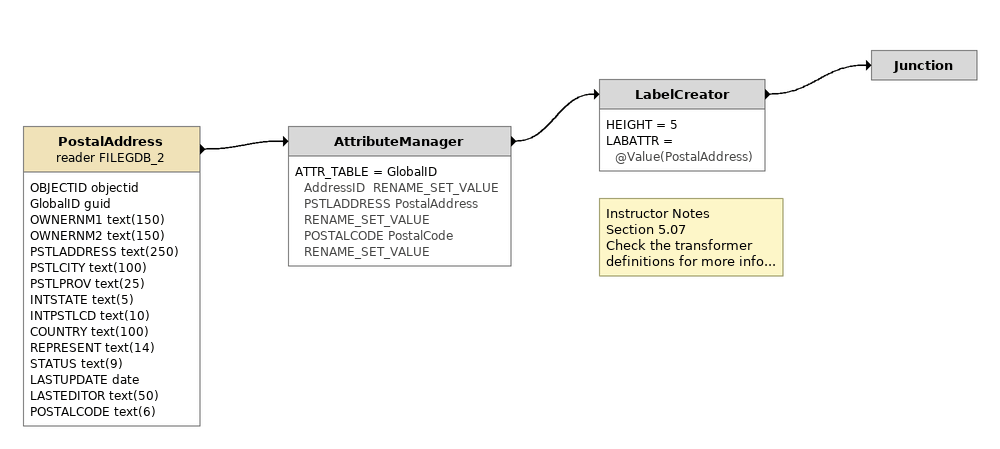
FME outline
PostalAddress (reader FILEGDB_2)
    attributes: OBJECTID objectid, GlobalID guid, OWNERNM1 text(150), OWNERNM2 text(150), PSTLADDRESS text(250), PSTLCITY text(100), PSTLPROV text(25), INTSTATE text(5), INTPSTLCD text(10), COUNTRY text(100), REPRESENT text(14), STATUS text(9), LASTUPDATE date, LASTEDITOR text(50), POSTALCODE text(6)
    -> AttributeManager
AttributeManager
    ATTR_TABLE = GlobalID AddressID  RENAME_SET_VALUE PSTLADDRESS PostalAddress  RENAME_SET_VALUE POSTALCODE PostalCode  RENAME_SET_VALUE
    -> LabelCreator
Note: Instructor Notes / Section 5.07 / Check the transformer definitions for more info...
LabelCreator
    HEIGHT = 5
    LABATTR = @Value(PostalAddress)
    -> Junction
Junction
